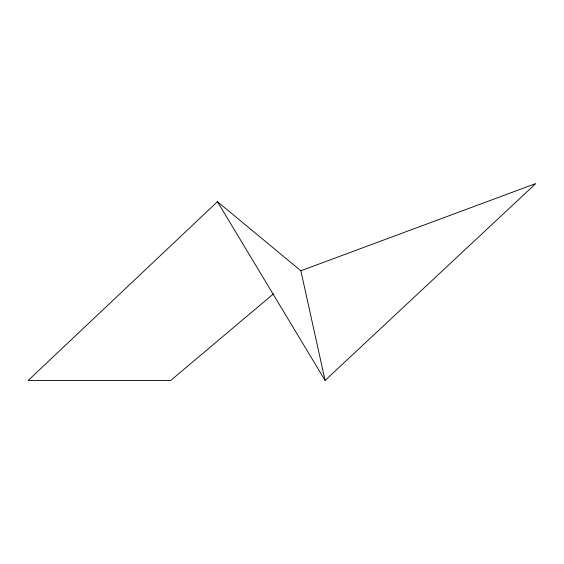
<?xml version="1.0" encoding="UTF-8"?>
<svg xmlns="http://www.w3.org/2000/svg" width="564" height="564" viewBox="0 0 564 564"><rect width="100%" height="100%" fill="white"/><g stroke="black" fill="none" stroke-linecap="round" stroke-linejoin="round"><path stroke-width="0.85" d="M300.866 270.762L535.8 183.554L325.083 380.446L300.866 270.762L217.443 201.686L28.2 380.446L170.758 380.446L273.371 293.943M217.443 201.686L325.083 380.446"/></g></svg>
